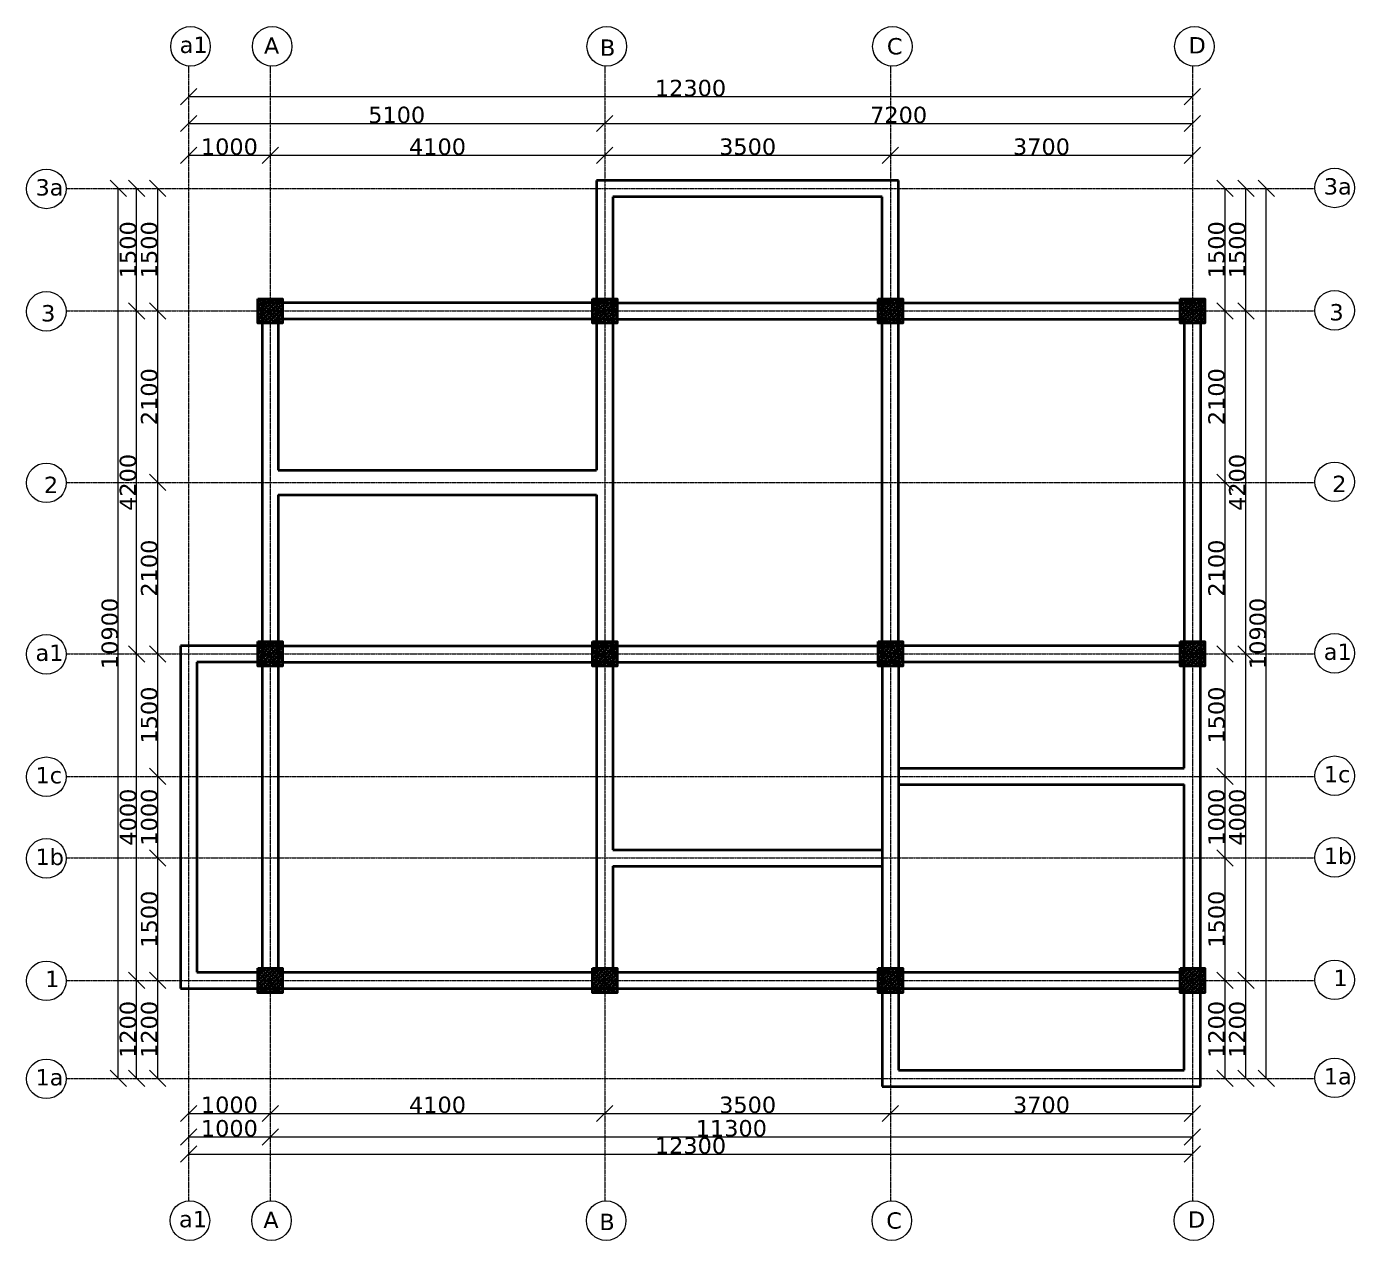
# Model space of a CAD drawing. Header units: millimetres. Extents: x 254087 to 427487, y 66037 to 92339.
# Drawn here: x 282298 to 298568, y 74526 to 89394 of the extents above; entities that cross this region are included whole.
import ezdxf

# ---------------------------------------------------------------- set-up
doc = ezdxf.new("R2010")
doc.units = ezdxf.units.MM
doc.header["$MEASUREMENT"] = 0
doc.linetypes.add('ACAD_ISO04W100', pattern=[30, 24, -3, 0, -3])
for name, color, linetype, lineweight in [('centreline', 90, 'ACAD_ISO04W100', 0), ('columns', 131, 'Continuous', 40), ('concrete outline', 7, 'Continuous', 40), ('dimension', 255, 'Continuous', 13)]:
    doc.layers.add(name, color=color, linetype=linetype, lineweight=lineweight)
doc.styles.add('1so 200', font='verdana.ttf', dxfattribs={"height": 200})
doc.styles.get("Standard").update_dxf_attribs({"font": 'verdana.ttf', "height": 200})
doc.dimstyles.new('STYLE200', dxfattribs={"dimtxt": 200, "dimasz": 200, "dimexe": 0.18, "dimexo": 0.0625, "dimgap": 0.09, "dimtad": 1, "dimdec": 0, "dimzin": 0, "dimdsep": 46, "dimtxsty": '1so 200', "dimblk": 'OBLIQUE', "dimcen": 0.09, "dimse1": 1, "dimse2": 1, "dimclrd": 256, "dimclrt": 256, "dimadec": 0, "dimazin": 0, "dimtfac": 1, "dimtdec": 0, "dimtofl": 0, "dimtmove": 0, "dimatfit": 3, "dimldrblk": 'OBLIQUE', "dimfxl": 1, "dimtolj": 1, "dimtzin": 0, "dimlwd": -1, "dimarcsym": 0})

# ---------------------------------------------------------------- blocks, each defined once
blk = doc.blocks.new('_Oblique')
at = {"color": 0, "linetype": 'ByBlock', "lineweight": -2}
blk.add_line((-0.5, -0.5), (0.5, 0.5), dxfattribs=at)
blk = doc.blocks.new('*D3')
at = {"layer": 'Defpoints', "color": 0, "transparency": 16777216}
for p in [(284283, 87818), (285283, 87818), (285283, 87818)]:
    blk.add_point(p, dxfattribs=at)
at = {"layer": 'dimension', "transparency": 16777216}
blk.add_line((284283, 87818), (285283, 87818), dxfattribs=at)
at = {"layer": 'dimension', "transparency": 16777216, "xscale": 200, "yscale": 200, "zscale": 200, "rotation": 180}
blk.add_blockref('_Oblique', (284283, 87818), dxfattribs=at)
at = {"layer": 'dimension', "transparency": 16777216, "xscale": 200, "yscale": 200, "zscale": 200}
blk.add_blockref('_Oblique', (285283, 87818), dxfattribs=at)
at = {"layer": 'dimension', "transparency": 16777216, "insert": (284783, 87922), "char_height": 200, "attachment_point": 5, "style": '1so 200'}
blk.add_mtext('\\A1;1000', dxfattribs=at)
blk = doc.blocks.new('*D4')
at = {"layer": 'Defpoints', "color": 0, "transparency": 16777216}
for p in [(285283, 87818), (289383, 87818), (289383, 87818)]:
    blk.add_point(p, dxfattribs=at)
at = {"layer": 'dimension', "transparency": 16777216}
blk.add_line((285283, 87818), (289383, 87818), dxfattribs=at)
at = {"layer": 'dimension', "transparency": 16777216, "xscale": 200, "yscale": 200, "zscale": 200, "rotation": 180}
blk.add_blockref('_Oblique', (285283, 87818), dxfattribs=at)
at = {"layer": 'dimension', "transparency": 16777216, "xscale": 200, "yscale": 200, "zscale": 200}
blk.add_blockref('_Oblique', (289383, 87818), dxfattribs=at)
at = {"layer": 'dimension', "transparency": 16777216, "insert": (287333, 87922), "char_height": 200, "attachment_point": 5, "style": '1so 200'}
blk.add_mtext('\\A1;4100', dxfattribs=at)
blk = doc.blocks.new('*D5')
at = {"layer": 'Defpoints', "color": 0, "transparency": 16777216}
for p in [(289383, 87818), (292883, 87818), (292883, 87818)]:
    blk.add_point(p, dxfattribs=at)
at = {"layer": 'dimension', "transparency": 16777216}
blk.add_line((289383, 87818), (292883, 87818), dxfattribs=at)
at = {"layer": 'dimension', "transparency": 16777216, "xscale": 200, "yscale": 200, "zscale": 200, "rotation": 180}
blk.add_blockref('_Oblique', (289383, 87818), dxfattribs=at)
at = {"layer": 'dimension', "transparency": 16777216, "xscale": 200, "yscale": 200, "zscale": 200}
blk.add_blockref('_Oblique', (292883, 87818), dxfattribs=at)
at = {"layer": 'dimension', "transparency": 16777216, "insert": (291133, 87922), "char_height": 200, "attachment_point": 5, "style": '1so 200'}
blk.add_mtext('\\A1;3500', dxfattribs=at)
blk = doc.blocks.new('*D6')
at = {"layer": 'Defpoints', "color": 0, "transparency": 16777216}
for p in [(292883, 87818), (296583, 87818), (296583, 87818)]:
    blk.add_point(p, dxfattribs=at)
at = {"layer": 'dimension', "transparency": 16777216}
blk.add_line((292883, 87818), (296583, 87818), dxfattribs=at)
at = {"layer": 'dimension', "transparency": 16777216, "xscale": 200, "yscale": 200, "zscale": 200, "rotation": 180}
blk.add_blockref('_Oblique', (292883, 87818), dxfattribs=at)
at = {"layer": 'dimension', "transparency": 16777216, "xscale": 200, "yscale": 200, "zscale": 200}
blk.add_blockref('_Oblique', (296583, 87818), dxfattribs=at)
at = {"layer": 'dimension', "transparency": 16777216, "insert": (294733, 87922), "char_height": 200, "attachment_point": 5, "style": '1so 200'}
blk.add_mtext('\\A1;3700', dxfattribs=at)
blk = doc.blocks.new('*D7')
at = {"layer": 'Defpoints', "color": 0, "transparency": 16777216}
for p in [(284283, 88207), (289383, 88207), (289383, 88207)]:
    blk.add_point(p, dxfattribs=at)
at = {"layer": 'dimension', "transparency": 16777216}
blk.add_line((284283, 88207), (289383, 88207), dxfattribs=at)
at = {"layer": 'dimension', "transparency": 16777216, "xscale": 200, "yscale": 200, "zscale": 200, "rotation": 180}
blk.add_blockref('_Oblique', (284283, 88207), dxfattribs=at)
at = {"layer": 'dimension', "transparency": 16777216, "xscale": 200, "yscale": 200, "zscale": 200}
blk.add_blockref('_Oblique', (289383, 88207), dxfattribs=at)
at = {"layer": 'dimension', "transparency": 16777216, "insert": (286833, 88311), "char_height": 200, "attachment_point": 5, "style": '1so 200'}
blk.add_mtext('\\A1;5100', dxfattribs=at)
blk = doc.blocks.new('*D8')
at = {"layer": 'Defpoints', "color": 0, "transparency": 16777216}
for p in [(289383, 88207), (296583, 88207), (296583, 88207)]:
    blk.add_point(p, dxfattribs=at)
at = {"layer": 'dimension', "transparency": 16777216}
blk.add_line((289383, 88207), (296583, 88207), dxfattribs=at)
at = {"layer": 'dimension', "transparency": 16777216, "xscale": 200, "yscale": 200, "zscale": 200, "rotation": 180}
blk.add_blockref('_Oblique', (289383, 88207), dxfattribs=at)
at = {"layer": 'dimension', "transparency": 16777216, "xscale": 200, "yscale": 200, "zscale": 200}
blk.add_blockref('_Oblique', (296583, 88207), dxfattribs=at)
at = {"layer": 'dimension', "transparency": 16777216, "insert": (292983, 88311), "char_height": 200, "attachment_point": 5, "style": '1so 200'}
blk.add_mtext('\\A1;7200', dxfattribs=at)
blk = doc.blocks.new('*D9')
at = {"layer": 'Defpoints', "color": 0, "transparency": 16777216}
for p in [(284283, 88536), (296583, 88536), (296583, 88536)]:
    blk.add_point(p, dxfattribs=at)
at = {"layer": 'dimension', "transparency": 16777216}
blk.add_line((284283, 88536), (296583, 88536), dxfattribs=at)
at = {"layer": 'dimension', "transparency": 16777216, "xscale": 200, "yscale": 200, "zscale": 200, "rotation": 180}
blk.add_blockref('_Oblique', (284283, 88536), dxfattribs=at)
at = {"layer": 'dimension', "transparency": 16777216, "xscale": 200, "yscale": 200, "zscale": 200}
blk.add_blockref('_Oblique', (296583, 88536), dxfattribs=at)
at = {"layer": 'dimension', "transparency": 16777216, "insert": (290433, 88640), "char_height": 200, "attachment_point": 5, "style": '1so 200'}
blk.add_mtext('\\A1;12300', dxfattribs=at)
blk = doc.blocks.new('*D10')
at = {"layer": 'Defpoints', "color": 0, "transparency": 16777216}
for p in [(284283, 76081), (285283, 76081), (285283, 76081)]:
    blk.add_point(p, dxfattribs=at)
at = {"layer": 'dimension', "transparency": 16777216}
blk.add_line((284283, 76081), (285283, 76081), dxfattribs=at)
at = {"layer": 'dimension', "transparency": 16777216, "xscale": 200, "yscale": 200, "zscale": 200, "rotation": 180}
blk.add_blockref('_Oblique', (284283, 76081), dxfattribs=at)
at = {"layer": 'dimension', "transparency": 16777216, "xscale": 200, "yscale": 200, "zscale": 200}
blk.add_blockref('_Oblique', (285283, 76081), dxfattribs=at)
at = {"layer": 'dimension', "transparency": 16777216, "insert": (284783, 76186), "char_height": 200, "attachment_point": 5, "style": '1so 200'}
blk.add_mtext('\\A1;1000', dxfattribs=at)
blk = doc.blocks.new('*D11')
at = {"layer": 'Defpoints', "color": 0, "transparency": 16777216}
for p in [(285283, 76081), (289383, 76081), (289383, 76081)]:
    blk.add_point(p, dxfattribs=at)
at = {"layer": 'dimension', "transparency": 16777216}
blk.add_line((285283, 76081), (289383, 76081), dxfattribs=at)
at = {"layer": 'dimension', "transparency": 16777216, "xscale": 200, "yscale": 200, "zscale": 200, "rotation": 180}
blk.add_blockref('_Oblique', (285283, 76081), dxfattribs=at)
at = {"layer": 'dimension', "transparency": 16777216, "xscale": 200, "yscale": 200, "zscale": 200}
blk.add_blockref('_Oblique', (289383, 76081), dxfattribs=at)
at = {"layer": 'dimension', "transparency": 16777216, "insert": (287333, 76186), "char_height": 200, "attachment_point": 5, "style": '1so 200'}
blk.add_mtext('\\A1;4100', dxfattribs=at)
blk = doc.blocks.new('*D12')
at = {"layer": 'Defpoints', "color": 0, "transparency": 16777216}
for p in [(289383, 76081), (292883, 76081), (292883, 76081)]:
    blk.add_point(p, dxfattribs=at)
at = {"layer": 'dimension', "transparency": 16777216}
blk.add_line((289383, 76081), (292883, 76081), dxfattribs=at)
at = {"layer": 'dimension', "transparency": 16777216, "xscale": 200, "yscale": 200, "zscale": 200, "rotation": 180}
blk.add_blockref('_Oblique', (289383, 76081), dxfattribs=at)
at = {"layer": 'dimension', "transparency": 16777216, "xscale": 200, "yscale": 200, "zscale": 200}
blk.add_blockref('_Oblique', (292883, 76081), dxfattribs=at)
at = {"layer": 'dimension', "transparency": 16777216, "insert": (291133, 76186), "char_height": 200, "attachment_point": 5, "style": '1so 200'}
blk.add_mtext('\\A1;3500', dxfattribs=at)
blk = doc.blocks.new('*D13')
at = {"layer": 'Defpoints', "color": 0, "transparency": 16777216}
for p in [(292883, 76081), (296583, 76081), (296583, 76081)]:
    blk.add_point(p, dxfattribs=at)
at = {"layer": 'dimension', "transparency": 16777216}
blk.add_line((292883, 76081), (296583, 76081), dxfattribs=at)
at = {"layer": 'dimension', "transparency": 16777216, "xscale": 200, "yscale": 200, "zscale": 200, "rotation": 180}
blk.add_blockref('_Oblique', (292883, 76081), dxfattribs=at)
at = {"layer": 'dimension', "transparency": 16777216, "xscale": 200, "yscale": 200, "zscale": 200}
blk.add_blockref('_Oblique', (296583, 76081), dxfattribs=at)
at = {"layer": 'dimension', "transparency": 16777216, "insert": (294733, 76186), "char_height": 200, "attachment_point": 5, "style": '1so 200'}
blk.add_mtext('\\A1;3700', dxfattribs=at)
blk = doc.blocks.new('*D14')
at = {"layer": 'Defpoints', "color": 0, "transparency": 16777216}
for p in [(284283, 75795), (285283, 75795), (285283, 75795)]:
    blk.add_point(p, dxfattribs=at)
at = {"layer": 'dimension', "transparency": 16777216}
blk.add_line((284283, 75795), (285283, 75795), dxfattribs=at)
at = {"layer": 'dimension', "transparency": 16777216, "xscale": 200, "yscale": 200, "zscale": 200, "rotation": 180}
blk.add_blockref('_Oblique', (284283, 75795), dxfattribs=at)
at = {"layer": 'dimension', "transparency": 16777216, "xscale": 200, "yscale": 200, "zscale": 200}
blk.add_blockref('_Oblique', (285283, 75795), dxfattribs=at)
at = {"layer": 'dimension', "transparency": 16777216, "insert": (284783, 75899), "char_height": 200, "attachment_point": 5, "style": '1so 200'}
blk.add_mtext('\\A1;1000', dxfattribs=at)
blk = doc.blocks.new('*D15')
at = {"layer": 'Defpoints', "color": 0, "transparency": 16777216}
for p in [(285283, 75795), (296583, 75795), (296583, 75795)]:
    blk.add_point(p, dxfattribs=at)
at = {"layer": 'dimension', "transparency": 16777216}
blk.add_line((285283, 75795), (296583, 75795), dxfattribs=at)
at = {"layer": 'dimension', "transparency": 16777216, "xscale": 200, "yscale": 200, "zscale": 200, "rotation": 180}
blk.add_blockref('_Oblique', (285283, 75795), dxfattribs=at)
at = {"layer": 'dimension', "transparency": 16777216, "xscale": 200, "yscale": 200, "zscale": 200}
blk.add_blockref('_Oblique', (296583, 75795), dxfattribs=at)
at = {"layer": 'dimension', "transparency": 16777216, "insert": (290933, 75899), "char_height": 200, "attachment_point": 5, "style": '1so 200'}
blk.add_mtext('\\A1;11300', dxfattribs=at)
blk = doc.blocks.new('*D16')
at = {"layer": 'Defpoints', "color": 0, "transparency": 16777216}
for p in [(284283, 75583), (296583, 75583), (296583, 75583)]:
    blk.add_point(p, dxfattribs=at)
at = {"layer": 'dimension', "transparency": 16777216}
blk.add_line((284283, 75583), (296583, 75583), dxfattribs=at)
at = {"layer": 'dimension', "transparency": 16777216, "xscale": 200, "yscale": 200, "zscale": 200, "rotation": 180}
blk.add_blockref('_Oblique', (284283, 75583), dxfattribs=at)
at = {"layer": 'dimension', "transparency": 16777216, "xscale": 200, "yscale": 200, "zscale": 200}
blk.add_blockref('_Oblique', (296583, 75583), dxfattribs=at)
at = {"layer": 'dimension', "transparency": 16777216, "insert": (290433, 75687), "char_height": 200, "attachment_point": 5, "style": '1so 200'}
blk.add_mtext('\\A1;12300', dxfattribs=at)
blk = doc.blocks.new('*D33')
at = {"layer": 'Defpoints', "color": 0, "transparency": 16777216}
for p in [(296983, 77711), (296983, 77711), (296983, 76511)]:
    blk.add_point(p, dxfattribs=at)
at = {"layer": 'dimension', "transparency": 16777216}
blk.add_line((296983, 76511), (296983, 77711), dxfattribs=at)
at = {"layer": 'dimension', "transparency": 16777216, "xscale": 200, "yscale": 200, "zscale": 200}
for p, rotation in [((296983, 77711), 90), ((296983, 76511), 270)]:
    blk.add_blockref('_Oblique', p, dxfattribs=dict(at, rotation=rotation))
at = {"layer": 'dimension', "transparency": 16777216, "insert": (296878, 77111), "char_height": 200, "attachment_point": 5, "rotation": 90, "style": '1so 200'}
blk.add_mtext('\\A1;1200', dxfattribs=at)
blk = doc.blocks.new('*D34')
at = {"layer": 'Defpoints', "color": 0, "transparency": 16777216}
for p in [(296982, 79211), (296983, 79211), (296983, 77711)]:
    blk.add_point(p, dxfattribs=at)
at = {"layer": 'dimension', "transparency": 16777216}
blk.add_line((296982, 77711), (296982, 79211), dxfattribs=at)
at = {"layer": 'dimension', "transparency": 16777216, "xscale": 200, "yscale": 200, "zscale": 200}
for p, rotation in [((296982, 79211), 90), ((296982, 77711), 270)]:
    blk.add_blockref('_Oblique', p, dxfattribs=dict(at, rotation=rotation))
at = {"layer": 'dimension', "transparency": 16777216, "insert": (296878, 78461), "char_height": 200, "attachment_point": 5, "rotation": 90, "style": '1so 200'}
blk.add_mtext('\\A1;1500', dxfattribs=at)
blk = doc.blocks.new('*D35')
at = {"layer": 'Defpoints', "color": 0, "transparency": 16777216}
for p in [(296983, 80211), (296983, 80211), (296983, 79211)]:
    blk.add_point(p, dxfattribs=at)
at = {"layer": 'dimension', "transparency": 16777216}
blk.add_line((296983, 79211), (296983, 80211), dxfattribs=at)
at = {"layer": 'dimension', "transparency": 16777216, "xscale": 200, "yscale": 200, "zscale": 200}
for p, rotation in [((296983, 80211), 90), ((296983, 79211), 270)]:
    blk.add_blockref('_Oblique', p, dxfattribs=dict(at, rotation=rotation))
at = {"layer": 'dimension', "transparency": 16777216, "insert": (296878, 79711), "char_height": 200, "attachment_point": 5, "rotation": 90, "style": '1so 200'}
blk.add_mtext('\\A1;1000', dxfattribs=at)
blk = doc.blocks.new('*D36')
at = {"layer": 'Defpoints', "color": 0, "transparency": 16777216}
for p in [(296983, 81711), (296983, 81711), (296983, 80211)]:
    blk.add_point(p, dxfattribs=at)
at = {"layer": 'dimension', "transparency": 16777216}
blk.add_line((296983, 80211), (296983, 81711), dxfattribs=at)
at = {"layer": 'dimension', "transparency": 16777216, "xscale": 200, "yscale": 200, "zscale": 200}
for p, rotation in [((296983, 81711), 90), ((296983, 80211), 270)]:
    blk.add_blockref('_Oblique', p, dxfattribs=dict(at, rotation=rotation))
at = {"layer": 'dimension', "transparency": 16777216, "insert": (296878, 80961), "char_height": 200, "attachment_point": 5, "rotation": 90, "style": '1so 200'}
blk.add_mtext('\\A1;1500', dxfattribs=at)
blk = doc.blocks.new('*D37')
at = {"layer": 'Defpoints', "color": 0, "transparency": 16777216}
for p in [(296983, 83811), (296983, 83811), (296983, 81711)]:
    blk.add_point(p, dxfattribs=at)
at = {"layer": 'dimension', "transparency": 16777216}
blk.add_line((296983, 81711), (296983, 83811), dxfattribs=at)
at = {"layer": 'dimension', "transparency": 16777216, "xscale": 200, "yscale": 200, "zscale": 200}
for p, rotation in [((296983, 83811), 90), ((296983, 81711), 270)]:
    blk.add_blockref('_Oblique', p, dxfattribs=dict(at, rotation=rotation))
at = {"layer": 'dimension', "transparency": 16777216, "insert": (296878, 82761), "char_height": 200, "attachment_point": 5, "rotation": 90, "style": '1so 200'}
blk.add_mtext('\\A1;2100', dxfattribs=at)
blk = doc.blocks.new('*D38')
at = {"layer": 'Defpoints', "color": 0, "transparency": 16777216}
for p in [(296983, 85911), (296983, 85911), (296983, 83811)]:
    blk.add_point(p, dxfattribs=at)
at = {"layer": 'dimension', "transparency": 16777216}
blk.add_line((296983, 83811), (296983, 85911), dxfattribs=at)
at = {"layer": 'dimension', "transparency": 16777216, "xscale": 200, "yscale": 200, "zscale": 200}
for p, rotation in [((296983, 85911), 90), ((296983, 83811), 270)]:
    blk.add_blockref('_Oblique', p, dxfattribs=dict(at, rotation=rotation))
at = {"layer": 'dimension', "transparency": 16777216, "insert": (296878, 84861), "char_height": 200, "attachment_point": 5, "rotation": 90, "style": '1so 200'}
blk.add_mtext('\\A1;2100', dxfattribs=at)
blk = doc.blocks.new('*D39')
at = {"layer": 'Defpoints', "color": 0, "transparency": 16777216}
for p in [(296983, 87411), (296983, 87411), (296983, 85911)]:
    blk.add_point(p, dxfattribs=at)
at = {"layer": 'dimension', "transparency": 16777216}
blk.add_line((296983, 85911), (296983, 87411), dxfattribs=at)
at = {"layer": 'dimension', "transparency": 16777216, "xscale": 200, "yscale": 200, "zscale": 200}
for p, rotation in [((296983, 87411), 90), ((296983, 85911), 270)]:
    blk.add_blockref('_Oblique', p, dxfattribs=dict(at, rotation=rotation))
at = {"layer": 'dimension', "transparency": 16777216, "insert": (296878, 86661), "char_height": 200, "attachment_point": 5, "rotation": 90, "style": '1so 200'}
blk.add_mtext('\\A1;1500', dxfattribs=at)
blk = doc.blocks.new('*D17')
at = {"layer": 'Defpoints', "color": 0, "transparency": 16777216}
for p in [(297237, 77711), (297237, 77711), (297237, 76511)]:
    blk.add_point(p, dxfattribs=at)
at = {"layer": 'dimension', "transparency": 16777216}
blk.add_line((297237, 76511), (297237, 77711), dxfattribs=at)
at = {"layer": 'dimension', "transparency": 16777216, "xscale": 200, "yscale": 200, "zscale": 200}
for p, rotation in [((297237, 77711), 90), ((297237, 76511), 270)]:
    blk.add_blockref('_Oblique', p, dxfattribs=dict(at, rotation=rotation))
at = {"layer": 'dimension', "transparency": 16777216, "insert": (297133, 77111), "char_height": 200, "attachment_point": 5, "rotation": 90, "style": '1so 200'}
blk.add_mtext('\\A1;1200', dxfattribs=at)
blk = doc.blocks.new('*D18')
at = {"layer": 'Defpoints', "color": 0, "transparency": 16777216}
for p in [(297237, 81711), (297237, 81711), (297237, 77711)]:
    blk.add_point(p, dxfattribs=at)
at = {"layer": 'dimension', "transparency": 16777216}
blk.add_line((297237, 77711), (297237, 81711), dxfattribs=at)
at = {"layer": 'dimension', "transparency": 16777216, "xscale": 200, "yscale": 200, "zscale": 200}
for p, rotation in [((297237, 81711), 90), ((297237, 77711), 270)]:
    blk.add_blockref('_Oblique', p, dxfattribs=dict(at, rotation=rotation))
at = {"layer": 'dimension', "transparency": 16777216, "insert": (297133, 79711), "char_height": 200, "attachment_point": 5, "rotation": 90, "style": '1so 200'}
blk.add_mtext('\\A1;4000', dxfattribs=at)
blk = doc.blocks.new('*D19')
at = {"layer": 'Defpoints', "color": 0, "transparency": 16777216}
for p in [(297237, 85911), (297237, 85911), (297237, 81711)]:
    blk.add_point(p, dxfattribs=at)
at = {"layer": 'dimension', "transparency": 16777216}
blk.add_line((297237, 81711), (297237, 85911), dxfattribs=at)
at = {"layer": 'dimension', "transparency": 16777216, "xscale": 200, "yscale": 200, "zscale": 200}
for p, rotation in [((297237, 85911), 90), ((297237, 81711), 270)]:
    blk.add_blockref('_Oblique', p, dxfattribs=dict(at, rotation=rotation))
at = {"layer": 'dimension', "transparency": 16777216, "insert": (297133, 83811), "char_height": 200, "attachment_point": 5, "rotation": 90, "style": '1so 200'}
blk.add_mtext('\\A1;4200', dxfattribs=at)
blk = doc.blocks.new('*D20')
at = {"layer": 'Defpoints', "color": 0, "transparency": 16777216}
for p in [(297237, 87411), (297237, 87411), (297237, 85911)]:
    blk.add_point(p, dxfattribs=at)
at = {"layer": 'dimension', "transparency": 16777216}
blk.add_line((297237, 85911), (297237, 87411), dxfattribs=at)
at = {"layer": 'dimension', "transparency": 16777216, "xscale": 200, "yscale": 200, "zscale": 200}
for p, rotation in [((297237, 87411), 90), ((297237, 85911), 270)]:
    blk.add_blockref('_Oblique', p, dxfattribs=dict(at, rotation=rotation))
at = {"layer": 'dimension', "transparency": 16777216, "insert": (297133, 86661), "char_height": 200, "attachment_point": 5, "rotation": 90, "style": '1so 200'}
blk.add_mtext('\\A1;1500', dxfattribs=at)
blk = doc.blocks.new('*D26')
at = {"layer": 'Defpoints', "color": 0, "transparency": 16777216}
for p in [(297487, 87411), (297487, 87411), (297487, 76511)]:
    blk.add_point(p, dxfattribs=at)
at = {"layer": 'dimension', "transparency": 16777216}
blk.add_line((297487, 76511), (297487, 87411), dxfattribs=at)
at = {"layer": 'dimension', "transparency": 16777216, "xscale": 200, "yscale": 200, "zscale": 200}
for p, rotation in [((297487, 87411), 90), ((297487, 76511), 270)]:
    blk.add_blockref('_Oblique', p, dxfattribs=dict(at, rotation=rotation))
at = {"layer": 'dimension', "transparency": 16777216, "insert": (297383, 81961), "char_height": 200, "attachment_point": 5, "rotation": 90, "style": '1so 200'}
blk.add_mtext('\\A1;10900', dxfattribs=at)
blk = doc.blocks.new('*D27')
at = {"layer": 'Defpoints', "color": 0, "transparency": 16777216}
for p in [(283905, 77711), (283905, 77711), (283905, 76511)]:
    blk.add_point(p, dxfattribs=at)
at = {"layer": 'dimension', "transparency": 16777216}
blk.add_line((283905, 76511), (283905, 77711), dxfattribs=at)
at = {"layer": 'dimension', "transparency": 16777216, "xscale": 200, "yscale": 200, "zscale": 200}
for p, rotation in [((283905, 77711), 90), ((283905, 76511), 270)]:
    blk.add_blockref('_Oblique', p, dxfattribs=dict(at, rotation=rotation))
at = {"layer": 'dimension', "transparency": 16777216, "insert": (283801, 77111), "char_height": 200, "attachment_point": 5, "rotation": 90, "style": '1so 200'}
blk.add_mtext('\\A1;1200', dxfattribs=at)
blk = doc.blocks.new('*D28')
at = {"layer": 'Defpoints', "color": 0, "transparency": 16777216}
for p in [(283905, 79211), (283905, 79211), (283905, 77711)]:
    blk.add_point(p, dxfattribs=at)
at = {"layer": 'dimension', "transparency": 16777216}
blk.add_line((283905, 77711), (283905, 79211), dxfattribs=at)
at = {"layer": 'dimension', "transparency": 16777216, "xscale": 200, "yscale": 200, "zscale": 200}
for p, rotation in [((283905, 79211), 90), ((283905, 77711), 270)]:
    blk.add_blockref('_Oblique', p, dxfattribs=dict(at, rotation=rotation))
at = {"layer": 'dimension', "transparency": 16777216, "insert": (283801, 78461), "char_height": 200, "attachment_point": 5, "rotation": 90, "style": '1so 200'}
blk.add_mtext('\\A1;1500', dxfattribs=at)
blk = doc.blocks.new('*D29')
at = {"layer": 'Defpoints', "color": 0, "transparency": 16777216}
for p in [(283905, 80211), (283905, 80211), (283905, 79211)]:
    blk.add_point(p, dxfattribs=at)
at = {"layer": 'dimension', "transparency": 16777216}
blk.add_line((283905, 79211), (283905, 80211), dxfattribs=at)
at = {"layer": 'dimension', "transparency": 16777216, "xscale": 200, "yscale": 200, "zscale": 200}
for p, rotation in [((283905, 80211), 90), ((283905, 79211), 270)]:
    blk.add_blockref('_Oblique', p, dxfattribs=dict(at, rotation=rotation))
at = {"layer": 'dimension', "transparency": 16777216, "insert": (283801, 79711), "char_height": 200, "attachment_point": 5, "rotation": 90, "style": '1so 200'}
blk.add_mtext('\\A1;1000', dxfattribs=at)
blk = doc.blocks.new('*D30')
at = {"layer": 'Defpoints', "color": 0, "transparency": 16777216}
for p in [(283905, 83811), (283905, 83811), (283905, 81711)]:
    blk.add_point(p, dxfattribs=at)
at = {"layer": 'dimension', "transparency": 16777216}
blk.add_line((283905, 81711), (283905, 83811), dxfattribs=at)
at = {"layer": 'dimension', "transparency": 16777216, "xscale": 200, "yscale": 200, "zscale": 200}
for p, rotation in [((283905, 83811), 90), ((283905, 81711), 270)]:
    blk.add_blockref('_Oblique', p, dxfattribs=dict(at, rotation=rotation))
at = {"layer": 'dimension', "transparency": 16777216, "insert": (283801, 82761), "char_height": 200, "attachment_point": 5, "rotation": 90, "style": '1so 200'}
blk.add_mtext('\\A1;2100', dxfattribs=at)
blk = doc.blocks.new('*D31')
at = {"layer": 'Defpoints', "color": 0, "transparency": 16777216}
for p in [(283905, 85911), (283905, 85911), (283905, 83811)]:
    blk.add_point(p, dxfattribs=at)
at = {"layer": 'dimension', "transparency": 16777216}
blk.add_line((283905, 83811), (283905, 85911), dxfattribs=at)
at = {"layer": 'dimension', "transparency": 16777216, "xscale": 200, "yscale": 200, "zscale": 200}
for p, rotation in [((283905, 85911), 90), ((283905, 83811), 270)]:
    blk.add_blockref('_Oblique', p, dxfattribs=dict(at, rotation=rotation))
at = {"layer": 'dimension', "transparency": 16777216, "insert": (283801, 84861), "char_height": 200, "attachment_point": 5, "rotation": 90, "style": '1so 200'}
blk.add_mtext('\\A1;2100', dxfattribs=at)
blk = doc.blocks.new('*D32')
at = {"layer": 'Defpoints', "color": 0, "transparency": 16777216}
for p in [(283905, 87411), (283905, 87411), (283905, 85911)]:
    blk.add_point(p, dxfattribs=at)
at = {"layer": 'dimension', "transparency": 16777216}
blk.add_line((283905, 85911), (283905, 87411), dxfattribs=at)
at = {"layer": 'dimension', "transparency": 16777216, "xscale": 200, "yscale": 200, "zscale": 200}
for p, rotation in [((283905, 87411), 90), ((283905, 85911), 270)]:
    blk.add_blockref('_Oblique', p, dxfattribs=dict(at, rotation=rotation))
at = {"layer": 'dimension', "transparency": 16777216, "insert": (283801, 86661), "char_height": 200, "attachment_point": 5, "rotation": 90, "style": '1so 200'}
blk.add_mtext('\\A1;1500', dxfattribs=at)
blk = doc.blocks.new('*D21')
at = {"layer": 'Defpoints', "color": 0, "transparency": 16777216}
for p in [(283905, 81711), (283905, 81711), (283905, 80211)]:
    blk.add_point(p, dxfattribs=at)
at = {"layer": 'dimension', "transparency": 16777216}
blk.add_line((283905, 80211), (283905, 81711), dxfattribs=at)
at = {"layer": 'dimension', "transparency": 16777216, "xscale": 200, "yscale": 200, "zscale": 200}
for p, rotation in [((283905, 81711), 90), ((283905, 80211), 270)]:
    blk.add_blockref('_Oblique', p, dxfattribs=dict(at, rotation=rotation))
at = {"layer": 'dimension', "transparency": 16777216, "insert": (283801, 80961), "char_height": 200, "attachment_point": 5, "rotation": 90, "style": '1so 200'}
blk.add_mtext('\\A1;1500', dxfattribs=at)
blk = doc.blocks.new('*D22')
at = {"layer": 'Defpoints', "color": 0, "transparency": 16777216}
for p in [(283646, 77711), (283646, 77711), (283646, 76511)]:
    blk.add_point(p, dxfattribs=at)
at = {"layer": 'dimension', "transparency": 16777216}
blk.add_line((283646, 76511), (283646, 77711), dxfattribs=at)
at = {"layer": 'dimension', "transparency": 16777216, "xscale": 200, "yscale": 200, "zscale": 200}
for p, rotation in [((283646, 77711), 90), ((283646, 76511), 270)]:
    blk.add_blockref('_Oblique', p, dxfattribs=dict(at, rotation=rotation))
at = {"layer": 'dimension', "transparency": 16777216, "insert": (283541, 77111), "char_height": 200, "attachment_point": 5, "rotation": 90, "style": '1so 200'}
blk.add_mtext('\\A1;1200', dxfattribs=at)
blk = doc.blocks.new('*D23')
at = {"layer": 'Defpoints', "color": 0, "transparency": 16777216}
for p in [(283646, 81711), (283646, 81711), (283646, 77711)]:
    blk.add_point(p, dxfattribs=at)
at = {"layer": 'dimension', "transparency": 16777216}
blk.add_line((283646, 77711), (283646, 81711), dxfattribs=at)
at = {"layer": 'dimension', "transparency": 16777216, "xscale": 200, "yscale": 200, "zscale": 200}
for p, rotation in [((283646, 81711), 90), ((283646, 77711), 270)]:
    blk.add_blockref('_Oblique', p, dxfattribs=dict(at, rotation=rotation))
at = {"layer": 'dimension', "transparency": 16777216, "insert": (283542, 79711), "char_height": 200, "attachment_point": 5, "rotation": 90, "style": '1so 200'}
blk.add_mtext('\\A1;4000', dxfattribs=at)
blk = doc.blocks.new('*D24')
at = {"layer": 'Defpoints', "color": 0, "transparency": 16777216}
for p in [(283646, 85911), (283646, 85911), (283646, 81711)]:
    blk.add_point(p, dxfattribs=at)
at = {"layer": 'dimension', "transparency": 16777216}
blk.add_line((283646, 81711), (283646, 85911), dxfattribs=at)
at = {"layer": 'dimension', "transparency": 16777216, "xscale": 200, "yscale": 200, "zscale": 200}
for p, rotation in [((283646, 85911), 90), ((283646, 81711), 270)]:
    blk.add_blockref('_Oblique', p, dxfattribs=dict(at, rotation=rotation))
at = {"layer": 'dimension', "transparency": 16777216, "insert": (283541, 83811), "char_height": 200, "attachment_point": 5, "rotation": 90, "style": '1so 200'}
blk.add_mtext('\\A1;4200', dxfattribs=at)
blk = doc.blocks.new('*D25')
at = {"layer": 'Defpoints', "color": 0, "transparency": 16777216}
for p in [(283646, 87411), (283646, 87411), (283646, 85911)]:
    blk.add_point(p, dxfattribs=at)
at = {"layer": 'dimension', "transparency": 16777216}
blk.add_line((283646, 85911), (283646, 87411), dxfattribs=at)
at = {"layer": 'dimension', "transparency": 16777216, "xscale": 200, "yscale": 200, "zscale": 200}
for p, rotation in [((283646, 87411), 90), ((283646, 85911), 270)]:
    blk.add_blockref('_Oblique', p, dxfattribs=dict(at, rotation=rotation))
at = {"layer": 'dimension', "transparency": 16777216, "insert": (283542, 86661), "char_height": 200, "attachment_point": 5, "rotation": 90, "style": '1so 200'}
blk.add_mtext('\\A1;1500', dxfattribs=at)
blk = doc.blocks.new('*D40')
at = {"layer": 'Defpoints', "color": 0, "transparency": 16777216}
for p in [(283422, 87411), (283422, 87411), (283422, 76511)]:
    blk.add_point(p, dxfattribs=at)
at = {"layer": 'dimension', "transparency": 16777216}
blk.add_line((283422, 76511), (283422, 87411), dxfattribs=at)
at = {"layer": 'dimension', "transparency": 16777216, "xscale": 200, "yscale": 200, "zscale": 200}
for p, rotation in [((283422, 87411), 90), ((283422, 76511), 270)]:
    blk.add_blockref('_Oblique', p, dxfattribs=dict(at, rotation=rotation))
at = {"layer": 'dimension', "transparency": 16777216, "insert": (283318, 81961), "char_height": 200, "attachment_point": 5, "rotation": 90, "style": '1so 200'}
blk.add_mtext('\\A1;10900', dxfattribs=at)

msp = doc.modelspace()

# ---------------------------------------------------------------- hatches: boundary and pattern name
at = {"layer": 'columns'}
h = msp.add_hatch(dxfattribs=at)
h.set_pattern_fill('ANSI33', color=4, scale=150)
h.set_pattern_definition([(45, (103019.614, -2975.06), (-26.516504, 26.516504), []), (45, (103046.13, -2975.06), (-26.516504, 26.516504), [18.75, -9.375])])
h.paths.add_polyline_path([(285132.8, 86060.6), (285432.8, 86060.6), (285432.8, 85760.6), (285132.8, 85760.6)])
h = msp.add_hatch(dxfattribs=at)
h.set_pattern_fill('ANSI33', color=4, scale=150)
h.set_pattern_definition([(45, (107119.614, -2975.06), (-26.516504, 26.516504), []), (45, (107146.13, -2975.06), (-26.516504, 26.516504), [18.75, -9.375])])
h.paths.add_polyline_path([(289232.8, 86060.6), (289532.8, 86060.6), (289532.8, 85760.6), (289232.8, 85760.6)])
h = msp.add_hatch(dxfattribs=at)
h.set_pattern_fill('ANSI33', color=4, scale=150)
h.set_pattern_definition([(45, (110619.614, -2975.06), (-26.516504, 26.516504), []), (45, (110646.13, -2975.06), (-26.516504, 26.516504), [18.75, -9.375])])
h.paths.add_polyline_path([(292732.8, 86060.6), (293032.8, 86060.6), (293032.8, 85760.6), (292732.8, 85760.6)])
h = msp.add_hatch(dxfattribs=at)
h.set_pattern_fill('ANSI33', color=4, scale=150)
h.set_pattern_definition([(45, (114319.614, -2975.06), (-26.516504, 26.516504), []), (45, (114346.13, -2975.06), (-26.516504, 26.516504), [18.75, -9.375])])
h.paths.add_polyline_path([(296432.8, 86060.6), (296732.8, 86060.6), (296732.8, 85760.6), (296432.8, 85760.6)])
h = msp.add_hatch(dxfattribs=at)
h.set_pattern_fill('ANSI33', color=4, scale=150)
h.set_pattern_definition([(45, (103019.614, -7175.06), (-26.516504, 26.516504), []), (45, (103046.13, -7175.06), (-26.516504, 26.516504), [18.75, -9.375])])
h.paths.add_polyline_path([(285132.8, 81860.6), (285432.8, 81860.6), (285432.8, 81560.6), (285132.8, 81560.6)])
h = msp.add_hatch(dxfattribs=at)
h.set_pattern_fill('ANSI33', color=4, scale=150)
h.set_pattern_definition([(45, (107119.614, -7175.06), (-26.516504, 26.516504), []), (45, (107146.13, -7175.06), (-26.516504, 26.516504), [18.75, -9.375])])
h.paths.add_polyline_path([(289232.8, 81860.6), (289532.8, 81860.6), (289532.8, 81560.6), (289232.8, 81560.6)])
h = msp.add_hatch(dxfattribs=at)
h.set_pattern_fill('ANSI33', color=4, scale=150)
h.set_pattern_definition([(45, (110619.614, -7175.06), (-26.516504, 26.516504), []), (45, (110646.13, -7175.06), (-26.516504, 26.516504), [18.75, -9.375])])
h.paths.add_polyline_path([(292732.8, 81860.6), (293032.8, 81860.6), (293032.8, 81560.6), (292732.8, 81560.6)])
h = msp.add_hatch(dxfattribs=at)
h.set_pattern_fill('ANSI33', color=4, scale=150)
h.set_pattern_definition([(45, (114319.614, -7175.06), (-26.516504, 26.516504), []), (45, (114346.13, -7175.06), (-26.516504, 26.516504), [18.75, -9.375])])
h.paths.add_polyline_path([(296432.8, 81860.6), (296732.8, 81860.6), (296732.8, 81560.6), (296432.8, 81560.6)])
h = msp.add_hatch(dxfattribs=at)
h.set_pattern_fill('ANSI33', color=4, scale=150)
h.set_pattern_definition([(45, (103019.614, -11175.06), (-26.516504, 26.516504), []), (45, (103046.13, -11175.06), (-26.516504, 26.516504), [18.75, -9.375])])
h.paths.add_polyline_path([(285132.8, 77860.6), (285432.8, 77860.6), (285432.8, 77560.6), (285132.8, 77560.6)])
h = msp.add_hatch(dxfattribs=at)
h.set_pattern_fill('ANSI33', color=4, scale=150)
h.set_pattern_definition([(45, (107119.614, -11175.06), (-26.516504, 26.516504), []), (45, (107146.13, -11175.06), (-26.516504, 26.516504), [18.75, -9.375])])
h.paths.add_polyline_path([(289232.8, 77860.6), (289532.8, 77860.6), (289532.8, 77560.6), (289232.8, 77560.6)])
h = msp.add_hatch(dxfattribs=at)
h.set_pattern_fill('ANSI33', color=4, scale=150)
h.set_pattern_definition([(45, (110619.614, -11175.06), (-26.516504, 26.516504), []), (45, (110646.13, -11175.06), (-26.516504, 26.516504), [18.75, -9.375])])
h.paths.add_polyline_path([(292732.8, 77860.6), (293032.8, 77860.6), (293032.8, 77560.6), (292732.8, 77560.6)])
h = msp.add_hatch(dxfattribs=at)
h.set_pattern_fill('ANSI33', color=4, scale=150)
h.set_pattern_definition([(45, (114319.614, -11175.06), (-26.516504, 26.516504), []), (45, (114346.13, -11175.06), (-26.516504, 26.516504), [18.75, -9.375])])
h.paths.add_polyline_path([(296432.8, 77860.6), (296732.8, 77860.6), (296732.8, 77560.6), (296432.8, 77560.6)])

# ---------------------------------------------------------------- linework, layer by layer
at = {"layer": 'centreline'}
for p, q in [((284282.8, 88910.6), (284282.8, 75010.6)), ((285282.8, 88910.6), (285282.8, 75010.6)), ((289382.8, 88910.6), (289382.8, 75010.6)), ((292882.8, 88910.6), (292882.8, 75010.6)), ((296582.8, 88910.6), (296582.8, 75010.6)), ((282782.8, 87410.6), (298082.8, 87410.6)), ((282782.8, 85910.6), (298082.8, 85910.6)), ((282782.8, 83810.6), (298082.8, 83810.6)), ((282782.8, 81710.6), (298082.8, 81710.6)), ((282782.8, 80210.6), (298082.8, 80210.6)), ((282782.8, 79210.6), (298082.8, 79210.6)), ((282782.8, 77710.6), (298082.8, 77710.6)), ((282782.8, 76510.6), (298082.8, 76510.6))]:
    msp.add_line(p, q, dxfattribs=at)
at = {"layer": 'columns'}
for points in [[(285132.8, 86060.6), (285432.8, 86060.6), (285432.8, 85760.6), (285132.8, 85760.6)], [(289232.8, 86060.6), (289532.8, 86060.6), (289532.8, 85760.6), (289232.8, 85760.6)], [(292732.8, 86060.6), (293032.8, 86060.6), (293032.8, 85760.6), (292732.8, 85760.6)], [(296432.8, 86060.6), (296732.8, 86060.6), (296732.8, 85760.6), (296432.8, 85760.6)], [(285132.8, 81860.6), (285432.8, 81860.6), (285432.8, 81560.6), (285132.8, 81560.6)], [(289232.8, 81860.6), (289532.8, 81860.6), (289532.8, 81560.6), (289232.8, 81560.6)], [(292732.8, 81860.6), (293032.8, 81860.6), (293032.8, 81560.6), (292732.8, 81560.6)], [(296432.8, 81860.6), (296732.8, 81860.6), (296732.8, 81560.6), (296432.8, 81560.6)], [(285132.8, 77860.6), (285432.8, 77860.6), (285432.8, 77560.6), (285132.8, 77560.6)], [(289232.8, 77860.6), (289532.8, 77860.6), (289532.8, 77560.6), (289232.8, 77560.6)], [(292732.8, 77860.6), (293032.8, 77860.6), (293032.8, 77560.6), (292732.8, 77560.6)], [(296432.8, 77860.6), (296732.8, 77860.6), (296732.8, 77560.6), (296432.8, 77560.6)]]:
    msp.add_lwpolyline(points, close=True, dxfattribs=at)
at = {"layer": 'concrete outline', "ltscale": 100}
for p, q in [((289282.8, 87510.6), (289282.8, 85910.6)), ((292982.8, 87510.6), (289282.8, 87510.6)), ((292982.8, 85910.6), (292982.8, 87510.6)), ((289482.8, 87310.6), (289482.8, 85910.6)), ((292782.8, 87310.6), (289482.8, 87310.6)), ((292782.8, 85910.6), (292782.8, 87310.6)), ((289382.8, 86010.6), (285182.8, 86010.6)), ((285182.8, 86010.6), (285182.8, 81710.6)), ((289282.8, 85910.6), (289282.8, 83960.6)), ((289382.8, 86010.6), (292882.8, 86010.6)), ((289482.8, 85910.6), (289482.8, 81710.6)), ((292782.8, 81710.6), (292782.8, 85910.6)), ((292882.8, 86010.6), (296682.8, 86010.6)), ((292982.8, 81710.6), (292982.8, 85910.6)), ((296682.8, 86010.6), (296682.8, 81710.6)), ((289382.8, 85810.6), (285382.8, 85810.6)), ((285382.8, 85810.6), (285382.8, 83960.6)), ((289382.8, 85810.6), (292882.8, 85810.6)), ((292882.8, 85810.6), (296482.8, 85810.6)), ((296482.8, 85810.6), (296482.8, 81710.6)), ((285382.8, 83960.6), (289282.8, 83960.6)), ((285382.8, 83660.6), (285382.8, 81710.6)), ((285382.8, 83660.6), (289282.8, 83660.6)), ((289282.8, 83660.6), (289282.8, 81710.6)), ((285282.8, 81810.6), (284182.8, 81810.6)), ((284182.8, 81810.6), (284182.8, 77610.6)), ((285182.8, 81710.6), (285182.8, 77810.6)), ((285282.8, 81810.6), (289382.8, 81810.6)), ((285382.8, 81710.6), (285382.8, 77810.6)), ((289282.8, 81710.6), (289282.8, 79210.6)), ((289382.8, 81810.6), (292882.8, 81810.6)), ((289482.8, 81710.6), (289482.8, 79310.6)), ((292782.8, 81710.6), (292782.8, 80210.6)), ((296482.8, 81810.6), (292882.8, 81810.6)), ((292982.8, 81710.6), (292982.8, 80210.6)), ((296482.8, 80310.6), (296482.8, 81710.6)), ((296682.8, 80210.6), (296682.8, 81710.6)), ((285282.8, 81610.6), (284382.8, 81610.6)), ((284382.8, 81610.6), (284382.8, 77810.6)), ((285282.8, 81610.6), (289382.8, 81610.6)), ((289382.8, 81610.6), (292882.8, 81610.6)), ((296482.8, 81610.6), (292882.8, 81610.6)), ((292782.8, 80210.6), (292782.8, 77710.6)), ((292982.8, 80310.6), (296482.8, 80310.6)), ((292982.8, 80210.6), (292982.8, 77710.6)), ((296682.8, 77710.6), (296682.8, 80210.6)), ((292982.8, 80110.6), (296482.8, 80110.6)), ((296482.8, 77810.6), (296482.8, 80110.6)), ((289482.8, 79310.6), (292782.8, 79310.6)), ((289282.8, 79210.6), (289282.8, 77810.6)), ((289482.8, 79110.6), (292782.8, 79110.6)), ((289482.8, 79110.6), (289482.8, 77810.6)), ((284382.8, 77810.6), (285182.8, 77810.6)), ((285382.8, 77810.6), (289282.8, 77810.6)), ((289482.8, 77810.6), (292882.8, 77810.6)), ((292882.8, 77810.6), (296482.8, 77810.6)), ((284182.8, 77610.6), (285282.8, 77610.6)), ((285282.8, 77610.6), (289382.8, 77610.6)), ((289382.8, 77610.6), (292882.8, 77610.6)), ((292782.8, 77710.6), (292782.8, 76410.6)), ((292882.8, 77610.6), (296482.8, 77610.6)), ((292982.8, 77710.6), (292982.8, 76610.6)), ((296482.8, 76610.6), (296482.8, 77610.6)), ((296682.8, 76410.6), (296682.8, 77710.6)), ((292982.8, 76610.6), (296482.8, 76610.6)), ((292782.8, 76410.6), (296682.8, 76410.6))]:
    msp.add_line(p, q, dxfattribs=at)
at = {"layer": 'dimension'}
for centre in [(284306.9, 89151.9), (285306.9, 89151.9), (289406.9, 89151.9), (292906.9, 89151.9), (296606.9, 89151.9), (282540.4, 87405.8), (298325.2, 87418), (282540.4, 85905.8), (298325.2, 85918), (282540.4, 83805.8), (298325.2, 83818), (282540.4, 81705.8), (298325.2, 81718), (282540.4, 80205.8), (298325.2, 80218), (282540.4, 79205.8), (298325.2, 79218), (282540.4, 77705.8), (298325.2, 77718), (282540.4, 76505.8), (298325.2, 76518), (284299.5, 74768.7), (285299.5, 74768.7), (289399.5, 74768.7), (292899.5, 74768.7), (296599.5, 74768.7)]:
    msp.add_circle(centre, 242.5, dxfattribs=at)

# ---------------------------------------------------------------- texts
at = {"layer": 'concrete outline', "char_height": 200, "attachment_point": 1}
for s, insert in [('{\\C40;\\c3266552;A}', (285206.5, 89260.4)), ('{\\C40;\\c3266552;B}', (289323.5, 89236)), ('{\\C40;\\c3266552;C}', (292838.6, 89253.5)), ('{\\C40;\\c3266552;D}', (296535.2, 89265.3)), ('{\\C40;\\c3266552;A}', (285199.1, 74877.3)), ('{\\C40;\\c3266552;B}', (289316.1, 74852.9)), ('{\\C40;\\c3266552;C}', (292831.3, 74870.4)), ('{\\C40;\\c3266552;D}', (296527.9, 74882.2))]:
    msp.add_mtext_dynamic_manual_height_columns(s, width=1284.115, gutter_width=1000, heights=[0], dxfattribs=dict(at, insert=insert))
at = {"layer": 'dimension', "color": 40, "true_color": 0xf8d731, "char_height": 200, "attachment_point": 1}
for s, width, insert in [('a1', 178.446, (284173.8, 89270.8)), ('3a', 178.446, (298192.1, 87537)), ('3a', 178.446, (282407.4, 87524.8)), ('3', 178.446, (282476.5, 85983)), ('3', 178.446, (298261.3, 85995.2)), ('2', 178.446, (282510.2, 83880.8)), ('2', 178.446, (298295, 83893)), ('a1', 178.446, (298192.1, 81837)), ('a1', 178.446, (282407.4, 81824.8)), ('1c', 178.446, (282407.4, 80324.8)), ('1c', 178.446, (298192.1, 80337)), ('1b', 178.446, (282407.4, 79324.8)), ('1b', 178.446, (298192.1, 79337)), ('1', 178.446, (282524.7, 77829.6)), ('1', 178.446, (298309.5, 77841.8)), ('1a', 210.634, (298192.1, 76637)), ('1a', 210.634, (282407.4, 76624.8)), ('a1', 178.446, (284166.4, 74887.7))]:
    msp.add_mtext_dynamic_manual_height_columns(s, width=width, gutter_width=1000, heights=[0], dxfattribs=dict(at, insert=insert))

# ---------------------------------------------------------------- dimensions: what is measured, and where the dimension line sits
at = {"layer": 'dimension'}
for base, p1, p2, picture, middle in [((296582.8, 88536), (284282.8, 88536), (296582.8, 88536), '*D9', (290432.8, 88640.2)), ((289382.8, 88206.8), (284282.8, 88206.8), (289382.8, 88206.8), '*D7', (286832.8, 88311)), ((296582.8, 88206.8), (289382.8, 88206.8), (296582.8, 88206.8), '*D8', (292982.8, 88311)), ((285282.8, 87817.9), (284282.8, 87817.9), (285282.8, 87817.9), '*D3', (284782.8, 87922.1)), ((289382.8, 87817.9), (285282.8, 87817.9), (289382.8, 87817.9), '*D4', (287332.8, 87922.1)), ((292882.8, 87817.9), (289382.8, 87817.9), (292882.8, 87817.9), '*D5', (291132.8, 87922.1)), ((296582.8, 87817.9), (292882.8, 87817.9), (296582.8, 87817.9), '*D6', (294732.8, 87922.1)), ((285282.8, 76081.5), (284282.8, 76081.5), (285282.8, 76081.5), '*D10', (284782.8, 76185.7)), ((289382.8, 76081.5), (285282.8, 76081.5), (289382.8, 76081.5), '*D11', (287332.8, 76185.7)), ((292882.8, 76081.5), (289382.8, 76081.5), (292882.8, 76081.5), '*D12', (291132.8, 76185.7)), ((296582.8, 76081.5), (292882.8, 76081.5), (296582.8, 76081.5), '*D13', (294732.8, 76185.7)), ((285282.8, 75794.7), (284282.8, 75794.7), (285282.8, 75794.7), '*D14', (284782.8, 75898.9)), ((296582.8, 75794.7), (285282.8, 75794.7), (296582.8, 75794.7), '*D15', (290932.8, 75899)), ((296582.8, 75583), (284282.8, 75583), (296582.8, 75583), '*D16', (290432.8, 75687.3))]:
    dim = msp.add_linear_dim(base=base, p1=p1, p2=p2, dimstyle='STYLE200', dxfattribs=at)
    dim.commit()
    dim.dimension.update_dxf_attribs({"geometry": picture, "text_midpoint": middle})
for base, p1, p2, picture, middle in [((283422.1, 87410.6), (283422.1, 76510.6), (283422.1, 87410.6), '*D40', (283317.9, 81960.6)), ((283645.9, 87410.6), (283645.7, 85910.6), (283645.7, 87410.6), '*D25', (283541.7, 86660.6)), ((283905.2, 87410.6), (283905.2, 85910.6), (283905.2, 87410.6), '*D32', (283801, 86660.6)), ((296982.5, 87410.6), (296982.5, 85910.6), (296982.5, 87410.6), '*D39', (296878.3, 86660.6)), ((297237.3, 87410.6), (297237.1, 85910.6), (297237.1, 87410.6), '*D20', (297133.1, 86660.6)), ((297487.1, 87410.6), (297487.1, 76510.6), (297487.1, 87410.6), '*D26', (297382.9, 81960.6)), ((283645.7, 85910.6), (283645.7, 81710.6), (283645.7, 85910.6), '*D24', (283541.4, 83810.6)), ((283905.2, 85910.6), (283905.2, 83810.6), (283905.2, 85910.6), '*D31', (283800.9, 84860.6)), ((296982.5, 85910.6), (296982.5, 83810.6), (296982.5, 85910.6), '*D38', (296878.3, 84860.6)), ((297237.1, 85910.6), (297237.1, 81710.6), (297237.1, 85910.6), '*D19', (297132.9, 83810.6)), ((283905.2, 83810.6), (283905.2, 81710.6), (283905.2, 83810.6), '*D30', (283800.9, 82760.6)), ((296982.5, 83810.6), (296982.5, 81710.6), (296982.5, 83810.6), '*D37', (296878.3, 82760.6)), ((283645.7, 81710.6), (283645.7, 77710.6), (283645.7, 81710.6), '*D23', (283541.5, 79710.6)), ((283905.4, 81710.6), (283905.4, 80210.6), (283905.4, 81710.6), '*D21', (283801.2, 80960.6)), ((296982.5, 81710.6), (296982.5, 80210.6), (296982.5, 81710.6), '*D36', (296878.3, 80960.6)), ((297237.1, 81710.6), (297237.1, 77710.6), (297237.1, 81710.6), '*D18', (297132.9, 79710.6)), ((283905.2, 80210.6), (283905.2, 79210.6), (283905.2, 80210.6), '*D29', (283801, 79710.6)), ((296982.5, 80210.6), (296982.5, 79210.6), (296982.5, 80210.6), '*D35', (296878.3, 79710.6)), ((283905, 79210.6), (283905.2, 77710.6), (283905.2, 79210.6), '*D28', (283800.8, 78460.6)), ((296982.3, 79210.6), (296982.5, 77710.6), (296982.5, 79210.6), '*D34', (296878.1, 78460.6)), ((283645.7, 77710.6), (283645.7, 76510.6), (283645.7, 77710.6), '*D22', (283541.4, 77110.6)), ((283905.2, 77710.6), (283905.2, 76510.6), (283905.2, 77710.6), '*D27', (283800.9, 77110.6)), ((296982.5, 77710.6), (296982.5, 76510.6), (296982.5, 77710.6), '*D33', (296878.3, 77110.6)), ((297237.1, 77710.6), (297237.1, 76510.6), (297237.1, 77710.6), '*D17', (297132.9, 77110.6))]:
    dim = msp.add_linear_dim(base=base, p1=p1, p2=p2, angle=270, dimstyle='STYLE200', dxfattribs=at)
    dim.commit()
    dim.dimension.update_dxf_attribs({"geometry": picture, "text_midpoint": middle})

doc.saveas('drawing.dxf')
